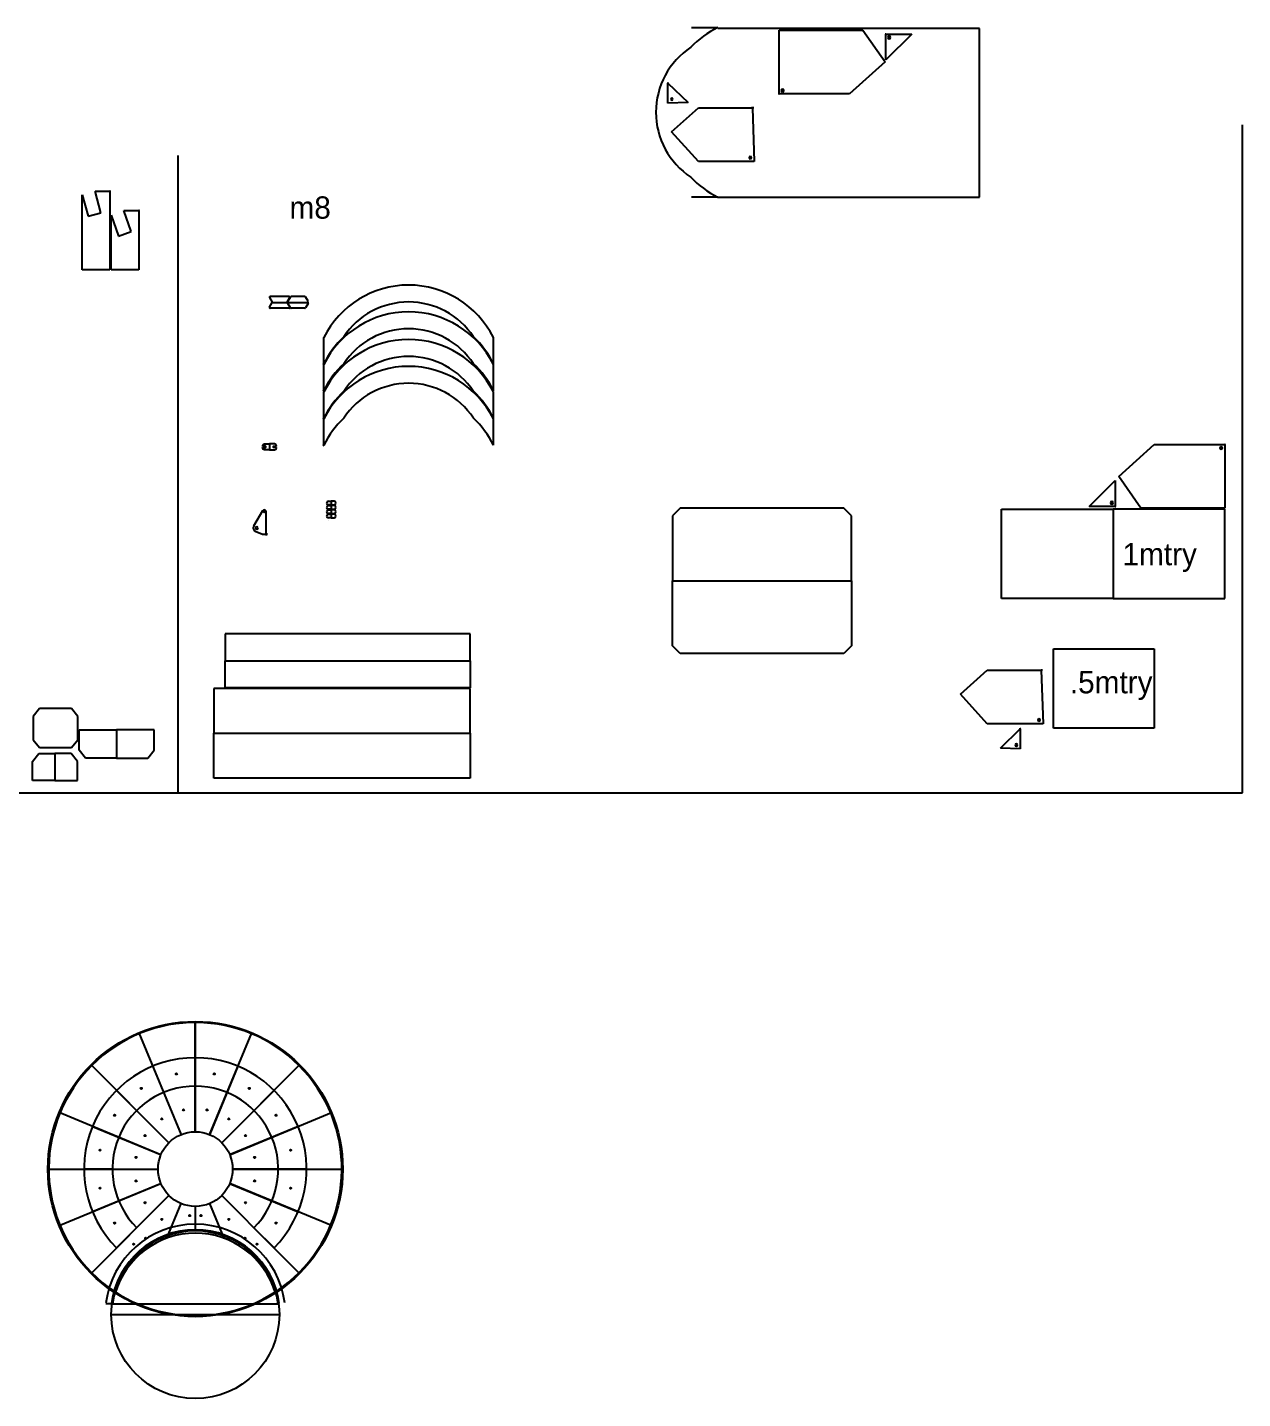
# Model space of a CAD drawing. Extents: x -20454 to 61677, y -13032 to 8789.
# Drawn here: x 50761 to 61677, y -5430 to 6881 of the extents above; entities that cross this region are included whole.
import ezdxf

# ---------------------------------------------------------------- set-up
doc = ezdxf.new("R2010")
doc.units = 0
doc.layers.get('0').update_dxf_attribs({"linetype": 'CONTINUOUS'})

msp = doc.modelspace()

# ---------------------------------------------------------------- linework, layer by layer
for p, q in [((56726, 6881), (56963, 6881)), ((59313, 6873), (56963, 6873)), ((57514, 6285), (57514, 6857)), ((57514, 6857), (58265, 6857)), ((58265, 6857), (58466, 6571)), ((58471, 6822), (58466, 6822)), ((58471, 6827), (58471, 6822)), ((58471, 6822), (58705, 6822)), ((58705, 6822), (58471, 6589)), ((58471, 6589), (58471, 6822)), ((58502, 6791), (58514, 6791)), ((58514, 6791), (58509, 6789)), ((59313, 5358), (59313, 6873)), ((58466, 6571), (58145, 6285)), ((56515, 6381), (56512, 6384)), ((56515, 6386), (56515, 6381)), ((56515, 6381), (56695, 6207)), ((56515, 6201), (56515, 6381)), ((57509, 6285), (57514, 6285)), ((58145, 6285), (57514, 6285)), ((57514, 6285), (57514, 6280)), ((57545, 6316), (57545, 6328)), ((57545, 6328), (57547, 6324)), ((56695, 6207), (56515, 6201)), ((56541, 6237), (56546, 6240)), ((56550, 6237), (56541, 6237)), ((56548, 5945), (56788, 6160)), ((56788, 6160), (57275, 6160)), ((57275, 6160), (57275, 6167)), ((57285, 6160), (57275, 6160)), ((57275, 6160), (57290, 5677)), ((56788, 5677), (56548, 5945)), ((61677, 9), (61677, 6006)), ((52115, 9), (52115, 5730)), ((57290, 5677), (56788, 5677)), ((57254, 5702), (57250, 5708)), ((57254, 5712), (57254, 5702)), ((51252, 4705), (51252, 5379)), ((51252, 5379), (51306, 5186)), ((51421, 5218), (51368, 5411)), ((51368, 5411), (51502, 5411)), ((51502, 5411), (51502, 5416)), ((51507, 5411), (51502, 5411)), ((51502, 5411), (51502, 4705)), ((56963, 5358), (56726, 5358)), ((56963, 5358), (59313, 5358)), ((51306, 5186), (51421, 5218)), ((51513, 4705), (51513, 5196)), ((51513, 5196), (51579, 5008)), ((51693, 5048), (51626, 5237)), ((51626, 5237), (51763, 5237)), ((51763, 5237), (51763, 5242)), ((51768, 5237), (51763, 5237)), ((51763, 5237), (51763, 4705)), ((51579, 5008), (51693, 5048)), ((51502, 4705), (51252, 4705)), ((51763, 4705), (51513, 4705)), ((52935, 4455), (52959, 4415)), ((53113, 4464), (52940, 4464)), ((53094, 4415), (53118, 4455)), ((53125, 4462), (53101, 4422)), ((53254, 4464), (53130, 4464)), ((53283, 4422), (53259, 4462)), ((52935, 4370), (52959, 4410)), ((53113, 4360), (52940, 4360)), ((52964, 4412), (52954, 4412)), ((52964, 4412), (53089, 4412)), ((53099, 4412), (53089, 4412)), ((53094, 4410), (53118, 4370)), ((53106, 4412), (53099, 4412)), ((53125, 4363), (53101, 4403)), ((53106, 4412), (53278, 4412)), ((53254, 4360), (53130, 4360)), ((53283, 4403), (53259, 4363)), ((53285, 4412), (53278, 4412)), ((53423, 3861), (53423, 4098)), ((54946, 4098), (54946, 3861)), ((53415, 3870), (53423, 3861)), ((53423, 3861), (53415, 3852)), ((53423, 3619), (53423, 3856)), ((54946, 3856), (54946, 3619)), ((53415, 3628), (53423, 3619)), ((53423, 3619), (53415, 3611)), ((53423, 3372), (53423, 3609)), ((54946, 3609), (54946, 3372)), ((53415, 3380), (53423, 3372)), ((53423, 3372), (53415, 3363)), ((53423, 3130), (53423, 3367)), ((54946, 3367), (54946, 3130)), ((52873, 3120), (52873, 3125)), ((52898, 3120), (52873, 3120)), ((52873, 3105), (52873, 3110)), ((52873, 3110), (52898, 3110)), ((52889, 3141), (52935, 3141)), ((52935, 3089), (52889, 3089)), ((52935, 3141), (52935, 3144)), ((52981, 3141), (52935, 3141)), ((52935, 3141), (52935, 3089)), ((52935, 3084), (52935, 3089)), ((52935, 3089), (52981, 3089)), ((52972, 3120), (52997, 3120)), ((52997, 3110), (52972, 3110)), ((52997, 3120), (52997, 3125)), ((52997, 3105), (52997, 3110)), ((53415, 3139), (53423, 3130)), ((53423, 3130), (53415, 3122)), ((60564, 2850), (60884, 3136)), ((60884, 3136), (61516, 3136)), ((61485, 3093), (61483, 3097)), ((61485, 3105), (61485, 3093)), ((61516, 3136), (61516, 3141)), ((61521, 3136), (61516, 3136)), ((61516, 3136), (61516, 2564)), ((60764, 2564), (60564, 2850)), ((60300, 2581), (60533, 2814)), ((60533, 2814), (60533, 2581)), ((53464, 2627), (53490, 2627)), ((53490, 2595), (53464, 2595)), ((53464, 2588), (53490, 2588)), ((53490, 2627), (53490, 2630)), ((53516, 2627), (53490, 2627)), ((53490, 2627), (53490, 2595)), ((53490, 2591), (53490, 2595)), ((53490, 2595), (53516, 2595)), ((53490, 2588), (53490, 2591)), ((53516, 2588), (53490, 2588)), ((53490, 2588), (53490, 2556)), ((60490, 2612), (60495, 2614)), ((60502, 2612), (60490, 2612)), ((52874, 2541), (52793, 2403)), ((52885, 2532), (52888, 2533)), ((52888, 2532), (52885, 2532)), ((52906, 2330), (52906, 2532)), ((53461, 2532), (53461, 2532)), ((53490, 2556), (53464, 2556)), ((53464, 2549), (53490, 2549)), ((53490, 2517), (53464, 2517)), ((53464, 2510), (53490, 2510)), ((53490, 2478), (53464, 2478)), ((53490, 2552), (53490, 2556)), ((53490, 2556), (53516, 2556)), ((53490, 2549), (53490, 2552)), ((53516, 2549), (53490, 2549)), ((53490, 2549), (53490, 2517)), ((53490, 2513), (53490, 2517)), ((53490, 2517), (53516, 2517)), ((53490, 2510), (53490, 2513)), ((53516, 2510), (53490, 2510)), ((53490, 2510), (53490, 2478)), ((53490, 2474), (53490, 2478)), ((53490, 2478), (53516, 2478)), ((56624, 2565), (56556, 2497)), ((56556, 2497), (56556, 1912)), ((58096, 2565), (56624, 2565)), ((58163, 2497), (58096, 2565)), ((58163, 1912), (58163, 2497)), ((59512, 1755), (59512, 2557)), ((59512, 2557), (60514, 2557)), ((60533, 2581), (60300, 2581)), ((60514, 2557), (60514, 2562)), ((61516, 2557), (60514, 2557)), ((60514, 2557), (60514, 1755)), ((60533, 2576), (60533, 2581)), ((60533, 2581), (60538, 2581)), ((61516, 2564), (60764, 2564)), ((61516, 1755), (61516, 2557)), ((52808, 2357), (52873, 2330)), ((52809, 2387), (52817, 2390)), ((52816, 2383), (52809, 2387)), ((53461, 2450), (53461, 2450)), ((52873, 2330), (52906, 2330)), ((52917, 2330), (52906, 2330)), ((52906, 2330), (52906, 2319)), ((56556, 1912), (56551, 1912)), ((56556, 1328), (56556, 1912)), ((56556, 1912), (58163, 1912)), ((58168, 1912), (58163, 1912)), ((58163, 1912), (58163, 1328)), ((60514, 1755), (59512, 1755)), ((60514, 1750), (60514, 1755)), ((60514, 1755), (61516, 1755)), ((54739, 1437), (52537, 1437)), ((52537, 1437), (52537, 1195)), ((54739, 1195), (54739, 1437)), ((56624, 1260), (56556, 1328)), ((58096, 1260), (56624, 1260)), ((58163, 1328), (58096, 1260)), ((59979, 589), (59979, 1301)), ((59979, 1301), (60882, 1301)), ((60882, 1301), (60882, 589)), ((52537, 1195), (52532, 1195)), ((52537, 952), (52537, 1195)), ((52537, 1195), (54739, 1195)), ((54744, 1195), (54739, 1195)), ((54739, 1195), (54739, 952)), ((59143, 895), (59383, 1109)), ((59383, 1109), (59869, 1109)), ((59869, 1109), (59869, 1116)), ((59879, 1109), (59869, 1109)), ((59869, 1109), (59884, 627)), ((54739, 945), (52436, 945)), ((52436, 945), (52436, 543)), ((54739, 952), (52537, 952)), ((54739, 543), (54739, 945)), ((59383, 627), (59143, 895)), ((50868, 765), (50811, 695)), ((51156, 765), (50868, 765)), ((51214, 695), (51156, 765)), ((50811, 695), (50811, 486)), ((51214, 486), (51214, 695)), ((59884, 627), (59383, 627)), ((59848, 652), (59845, 657)), ((59848, 662), (59848, 652)), ((51225, 391), (51225, 573)), ((51225, 573), (51561, 573)), ((51561, 573), (51561, 578)), ((51898, 573), (51561, 573)), ((51561, 573), (51561, 320)), ((51898, 391), (51898, 573)), ((52436, 543), (52431, 543)), ((52436, 140), (52436, 543)), ((52436, 543), (54739, 543)), ((54744, 543), (54739, 543)), ((54739, 543), (54739, 140)), ((59501, 409), (59680, 583)), ((59680, 583), (59680, 588)), ((59685, 583), (59680, 583)), ((59680, 583), (59680, 403)), ((60882, 589), (59979, 589)), ((50811, 486), (50868, 416)), ((50868, 416), (51156, 416)), ((51156, 416), (51214, 486)), ((51282, 320), (51225, 391)), ((51841, 320), (51898, 391)), ((59680, 403), (59501, 409)), ((59645, 439), (59655, 439)), ((59655, 439), (59650, 442)), ((50806, 291), (50863, 362)), ((50806, 118), (50806, 291)), ((50863, 362), (51008, 362)), ((51008, 362), (51008, 367)), ((51154, 362), (51008, 362)), ((51008, 362), (51008, 118)), ((51211, 291), (51154, 362)), ((51211, 118), (51211, 291)), ((51561, 320), (51282, 320)), ((51561, 315), (51561, 320)), ((51561, 320), (51841, 320)), ((54739, 140), (52436, 140)), ((43809, 9), (52115, 9)), ((51008, 118), (50806, 118)), ((51008, 113), (51008, 118)), ((51008, 118), (51211, 118)), ((52115, 9), (61677, 9)), ((52269, -2045), (52269, -3035)), ((52269, -3035), (52269, -2045)), ((51762, -2146), (52141, -3061)), ((52397, -3061), (52776, -2146)), ((52032, -3134), (51332, -2434)), ((52269, -2370), (52269, -3030)), ((52652, -2447), (52399, -3056)), ((52506, -3134), (53206, -2434)), ((51562, -2663), (52029, -3130)), ((52976, -2663), (52509, -3130)), ((51960, -3242), (51045, -2863)), ((52579, -3242), (53493, -2863)), ((51345, -2988), (51955, -3240)), ((53193, -2988), (52583, -3240)), ((50944, -3370), (51934, -3370)), ((51524, -3370), (51269, -3370)), ((52604, -3370), (53594, -3370)), ((53269, -3370), (52609, -3370)), ((51045, -3877), (51960, -3499)), ((51955, -3501), (51345, -3753)), ((53493, -3877), (52579, -3499)), ((52583, -3501), (53193, -3753)), ((51332, -4307), (52032, -3607)), ((52029, -3611), (51562, -4078)), ((52012, -3991), (52141, -3680)), ((52397, -3680), (52526, -3991)), ((52690, -3791), (52506, -3607)), ((52509, -3611), (52690, -3791)), ((52269, -3705), (52269, -3920)), ((52690, -3791), (52796, -3897)), ((53206, -4307), (52796, -3897)), ((52796, -3897), (52976, -4078)), ((51525, -4579), (51466, -4579)), ((51519, -4575), (51521, -4575)), ((51519, -4675), (53019, -4675)), ((51525, -4579), (53013, -4579)), ((53017, -4575), (53019, -4575))]:
    msp.add_line(p, q)
for centre, radius in [((52269, -3370), 1325), ((52099, -2515), 6), ((52439, -2515), 6), ((51784, -2645), 6), ((52754, -2645), 6), ((51544, -2886), 6), ((51968, -2919), 6), ((52163, -2838), 6), ((52375, -2838), 6), ((52570, -2919), 6), ((52995, -2886), 6), ((51818, -3069), 6), ((52269, -3370), 335), ((52720, -3069), 6), ((51413, -3200), 6), ((53125, -3200), 6), ((51737, -3265), 6), ((52801, -3265), 6), ((51413, -3541), 6), ((51737, -3476), 6), ((52801, -3476), 6), ((53125, -3541), 6), ((51818, -3672), 6), ((52720, -3672), 6), ((51968, -3822), 6), ((52219, -3788), 6), ((52319, -3788), 6), ((52570, -3822), 6), ((52269, -4675), 755), ((51544, -3855), 6), ((52995, -3855), 6), ((51715, -4044), 6), ((51824, -3991), 6), ((52715, -3991), 6), ((52823, -4044), 6)]:
    msp.add_circle(centre, radius)
for centre, radius, start, end in [((57338, 6120), 849, 116.2098, 136.6187), ((58502, 6791), 12, 0, 180), ((58502, 6791), 12, 180, 0), ((57106, 6120), 699, 123.4586, 236.5414), ((57545, 6316), 12, 90, 270), ((57545, 6316), 12, 270, 90), ((56550, 6237), 9.9, 0, 180), ((56550, 6237), 9.9, 180, 0), ((57254, 5712), 9.9, 90, 270), ((57254, 5712), 9.9, 270, 90), ((57338, 6120), 849, 223.3813, 243.7902), ((54185, 3717), 851, 26.5361, 153.4639), ((52940, 4458), 6, 90, 210.9638), ((53113, 4458), 6, 329.0362, 90), ((53130, 4458), 6, 90, 149.0362), ((53254, 4458), 6, 30.9638, 90), ((52940, 4366), 6, 149.0362, 270), ((52964, 4418), 6, 210.9638, 270), ((52964, 4406), 6, 90, 149.0362), ((53089, 4418), 6, 270, 329.0362), ((53089, 4406), 6, 30.9638, 90), ((53106, 4418), 6, 149.0362, 270), ((53106, 4406), 6, 90, 210.9638), ((53113, 4366), 6, 270, 30.9638), ((53130, 4366), 6, 210.9638, 270), ((53254, 4366), 6, 270, 329.0362), ((53278, 4418), 6, 270, 30.9638), ((53278, 4406), 6, 329.0362, 90), ((54185, 3476), 851, 26.5361, 153.4639), ((54185, 3717), 699, 33.4586, 146.5414), ((54185, 3486), 849, 133.3813, 153.7902), ((54185, 3228), 851, 26.5361, 153.4639), ((54185, 3476), 699, 33.4586, 146.5414), ((54185, 3486), 849, 26.2098, 46.6187), ((54185, 3245), 849, 133.3813, 153.7902), ((54185, 2987), 851, 26.5361, 153.4639), ((54185, 3228), 699, 33.4586, 146.5414), ((54185, 3245), 849, 26.2098, 46.6187), ((54185, 2997), 849, 133.3813, 153.7902), ((54185, 2987), 699, 33.4586, 146.5414), ((54185, 2997), 849, 26.2098, 46.6187), ((54185, 2755), 849, 133.3813, 153.7902), ((54185, 2755), 849, 26.2098, 46.6187), ((52889, 3125), 16, 90, 180), ((52889, 3105), 16, 180, 270), ((52898, 3115), 5, 270, 90), ((52972, 3115), 5, 90, 270), ((52981, 3125), 16, 0, 90), ((52981, 3105), 16, 270, 0), ((61485, 3105), 12, 90, 270), ((61485, 3105), 12, 270, 90), ((53464, 2611), 16, 90, 180), ((53464, 2611), 16, 180, 270), ((53464, 2572), 16, 90, 180), ((53516, 2611), 16, 0, 90), ((53516, 2611), 16, 270, 360), ((53516, 2572), 16, 0, 90), ((60502, 2612), 12, 0, 180), ((60502, 2612), 12, 180, 0), ((52888, 2532), 17.2, 360, 147.2497), ((52888, 2532), 3.8, 0, 180), ((52888, 2532), 3.8, 180, 0), ((53464, 2572), 16, 180, 270), ((53464, 2533), 16, 90, 180), ((53464, 2533), 16, 180, 270), ((53464, 2494), 16, 90, 180), ((53464, 2494), 16, 180, 270), ((53516, 2572), 16, 270, 0), ((53516, 2533), 16, 0, 90), ((53516, 2533), 16, 270, 0), ((53516, 2494), 16, 0, 90), ((53516, 2494), 16, 270, 0), ((52821, 2387), 32.2, 149.6153, 246.8461), ((52821, 2387), 11.3, 0, 180), ((52821, 2387), 11.3, 180, 0), ((59848, 662), 9.9, 90, 270), ((59848, 662), 9.9, 270, 90), ((59645, 439), 9.9, 0, 180), ((59645, 439), 9.9, 180, 0), ((52269, -3370), 1316, 303.4801, 303.2519), ((52269, -3370), 1000, 315, 225), ((52269, -3370), 745, 315, 225), ((52269, -4675), 810, 7.354, 172.646), ((52269, -4675), 760, 7.354, 172.646), ((52269, -4675), 750, 7.354, 172.646), ((52269, -4695), 750, 16.4405, 163.5595)]:
    msp.add_arc(centre, radius, start, end)

# ---------------------------------------------------------------- texts
for s, p in [('m8', (53115, 5164)), ('1mtry', (60598, 2052)), ('.5mtry', (60125, 902))]:
    msp.add_text(s, height=200).set_placement(p)

doc.saveas('drawing.dxf')
